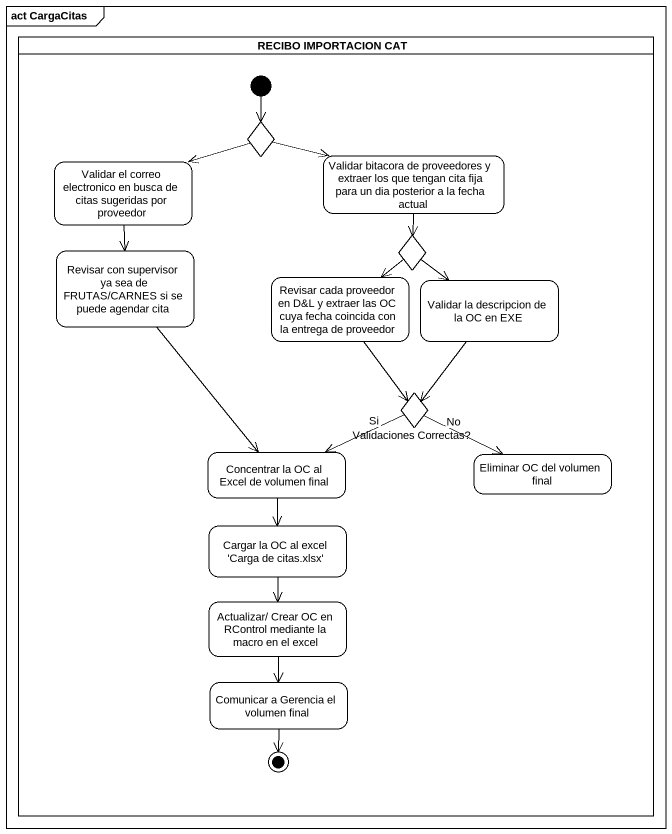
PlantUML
@startuml
mainframe act CargaCitas
hide empty description
state "RECIBO IMPORTACION CAT" as RECIBO_IMPORTACION_CAT <<partition>> {
  state choice1 <<choice>>
  state "Validar el correo electronico en busca de citas sugeridas por proveedor" as Validar_el_correo
  state "Validar bitacora de proveedores y extraer los que tengan cita fija para un dia posterior a la fecha actual" as Validar_bitacora_de
  state "Revisar con supervisor ya sea de FRUTAS/CARNES si se puede agendar cita" as Revisar_con_supervisor_ya
  state choice2 <<choice>>
  state "Revisar cada proveedor en D&L y extraer las OC cuya fecha coincida con la entrega de proveedor" as Revisar_cada_proveedor_en_D
  state "Validar la descripcion de la OC en EXE" as Validar_la_descripcion_de
  state "Validaciones Correctas?" as Validaciones_Correctas <<choice>>
  state "Concentrar la OC al Excel de volumen final" as Concentrar_la_OC_al_Excel
  state "Eliminar OC del volumen final" as Eliminar_OC_del_volumen
  state "Cargar la OC al excel 'Carga de citas.xlsx'" as Cargar_la_OC_al_excel_Carga
  state "Actualizar/ Crear OC en RControl mediante la macro en el excel" as Actualizar_Crear_OC_en
  state "Comunicar a Gerencia el volumen final" as Comunicar_a_Gerencia_el
  [*] --> choice1
  Comunicar_a_Gerencia_el --> [*]
}
choice1 -left-> Validar_el_correo
choice1 -right-> Validar_bitacora_de
Validar_el_correo --> Revisar_con_supervisor_ya
Validar_bitacora_de --> choice2
Revisar_con_supervisor_ya --> Concentrar_la_OC_al_Excel
choice2 --> Revisar_cada_proveedor_en_D
choice2 --> Validar_la_descripcion_de
Revisar_cada_proveedor_en_D --> Validaciones_Correctas
Validar_la_descripcion_de --> Validaciones_Correctas
Validaciones_Correctas -left-> Concentrar_la_OC_al_Excel : Si
Validaciones_Correctas -right-> Eliminar_OC_del_volumen : No
Concentrar_la_OC_al_Excel --> Cargar_la_OC_al_excel_Carga
Cargar_la_OC_al_excel_Carga --> Actualizar_Crear_OC_en
Actualizar_Crear_OC_en --> Comunicar_a_Gerencia_el
@enduml
